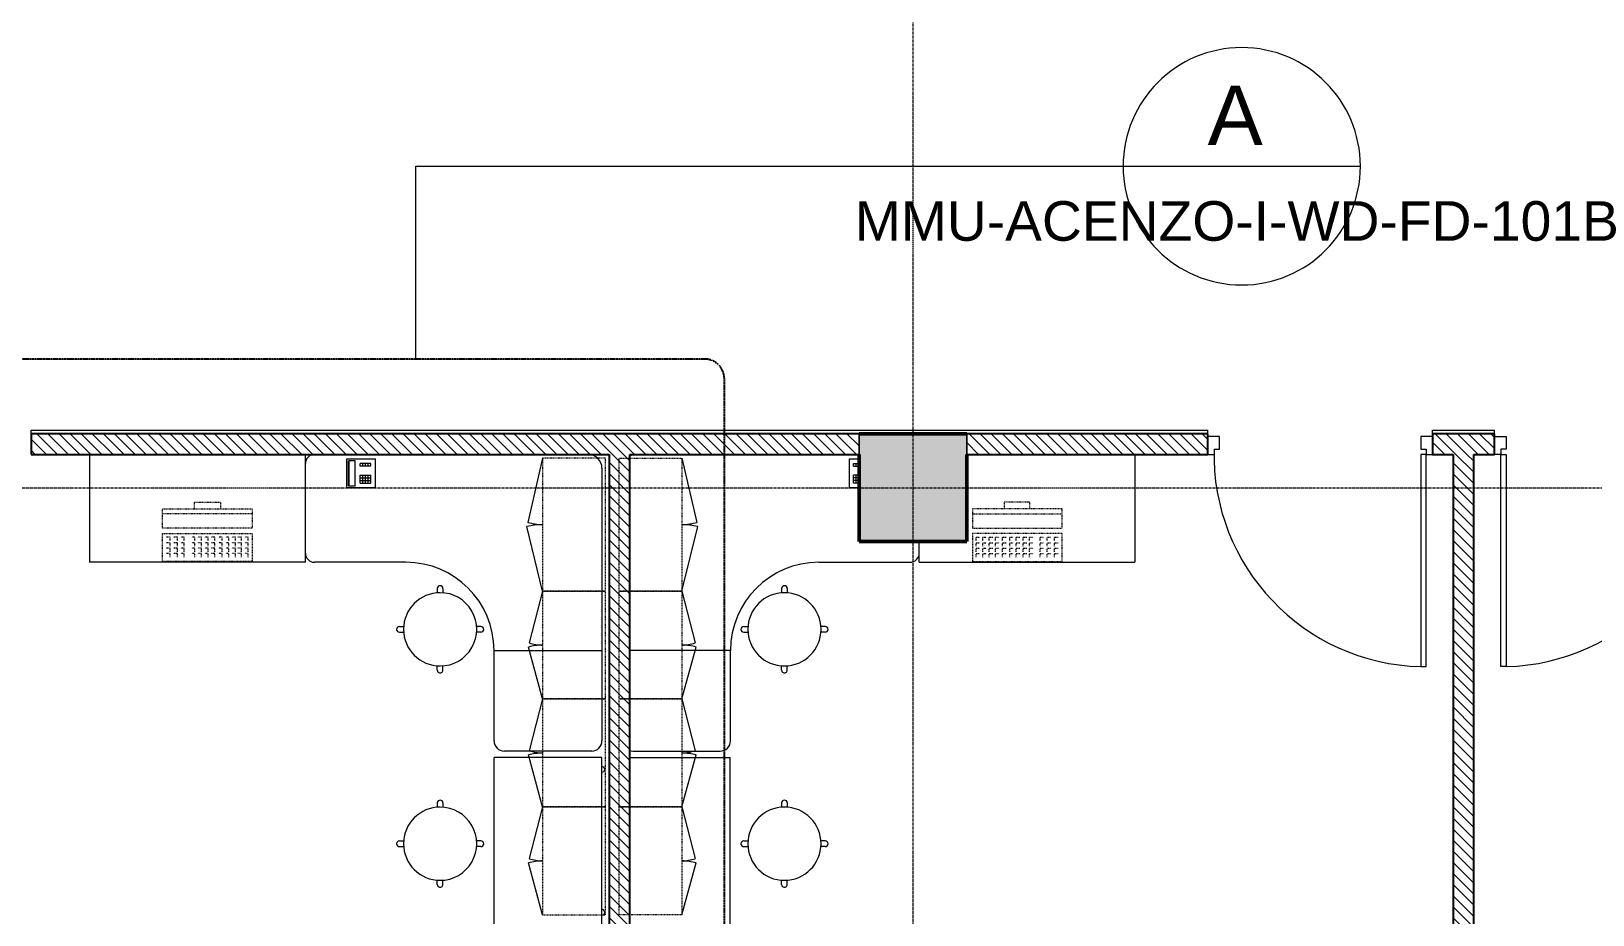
# Model space of a CAD drawing. Header units: millimetres. Extents: x -25222 to 91371, y -63339 to 20835.
# Drawn here: x 64830 to 73517, y -51764 to -46850 of the extents above; entities that cross this region are included whole.
import ezdxf

# ---------------------------------------------------------------- set-up
doc = ezdxf.new("R2010")
doc.units = ezdxf.units.MM
for name, pattern in [('Dash', [6.35, 3.175, -3.175]), ('Dash_2_', [6.35, 3.175, -3.175]), ('Grid Line', [22.225, 12.7, -3.175, 3.175, -3.175]), ('IMPORT-SLDTANVISIBLE0', [12.7, 6.35, -1.27, 1.27, -1.27, 1.27, -1.27]), ('Steelcase Hidden Lines', [3, 2, -1])]:
    doc.linetypes.add(name, pattern=pattern)
for name, color, linetype, lineweight in [('A-ANNO-SYMB', 150, 'Continuous', 9), ('A-DOOR', 31, 'Continuous', 5), ('A-DOOR-FRAM', 31, 'Continuous', 5), ('A-WALL', 113, 'Continuous', 5), ('A-WALL-PATT', 111, 'Continuous', 25), ('E-COMM', 2, 'Continuous', 5), ('I-FURN', 30, 'Continuous', 5), ('Q-CASE', 31, 'Continuous', 5), ('Q-CASE-HDLN', 31, 'Dash_2_', 5), ('Q-SPCQ', 91, 'Continuous', 5), ('S-COLS', 52, 'Continuous', 5), ('S-GRID', 1, 'Continuous', 9)]:
    doc.layers.add(name, color=color, linetype=linetype, lineweight=lineweight)
doc.styles.add('Arial_1', font='arial.ttf', dxfattribs={"height": 220})
doc.styles.add('Arial_2', font='arial.ttf', dxfattribs={"height": 330})
pattern_1 = [(315, (14219.89, -54691.457), (30.869454, 30.869454), [])]

# ---------------------------------------------------------------- blocks, each defined once
blk = doc.blocks.new('Steelcase Details - Worksurface - Airtouch - Universal System - Rectangular - 1200_600-V37-4_ FOURTH FLOOR - GA PLAN')
at = {"layer": 'I-FURN', "color": 53, "lineweight": 9}
for p, q in [((25.4, 647.2), (1225.4, 647.2)), ((25.4, 647.2), (25.4, 48.2)), ((1225.4, 48.2), (1225.4, 647.2)), ((25.4, 48.2), (1225.4, 48.2))]:
    blk.add_line(p, q, dxfattribs=at)
at = {"layer": 'I-FURN', "color": 53, "linetype": 'Steelcase Hidden Lines', "lineweight": 9}
for centre, radius, end in [((364.5, 48.2), 15.3, 360), ((1159.5, 48.2), 15.2, 0)]:
    blk.add_arc(centre, radius, 180, end, dxfattribs=at)
blk = doc.blocks.new('Lab_Stool_981 - Lab_Stool_981-395555-4_ FOURTH FLOOR - GA PLAN')
at = {"layer": 'I-FURN', "color": 53, "lineweight": 9}
for p, q in [((-15.9, 226.5), (-15.9, 203)), ((15.9, 226.5), (15.9, 203)), ((-226.5, 15.9), (-203, 15.9)), ((226.5, 15.9), (203, 15.9)), ((-226.5, -15.9), (-203, -15.9)), ((226.5, -15.9), (203, -15.9)), ((-15.9, -226.5), (-15.9, -203)), ((15.9, -226.5), (15.9, -203))]:
    blk.add_line(p, q, dxfattribs=at)
for centre, radius, start, end in [((0, 0), 203.6, 360, 180), ((0, 226.5), 15.9, 0, 180), ((-226.5, 0), 15.9, 90, 270), ((0, 0), 203.6, 180, 360), ((226.5, 0), 15.9, 270, 90), ((0, -226.5), 15.9, 180, 360)]:
    blk.add_arc(centre, radius, start, end, dxfattribs=at)
blk = doc.blocks.new('CUPBOARD_wall_mount_double_door_adj_shelves - FIJO-146 _waterproof_-3335085-4_ FOURTH FLOOR - GA PLAN')
at = {"layer": 'Q-CASE', "color": 53, "lineweight": 9}
for p, q in [((-325.3, 350), (33.1, 438.4)), ((414.7, 350), (56.6, 433.1))]:
    blk.add_line(p, q, dxfattribs=at)
for centre, radius, start, end in [((-326.6, 350), 370.4, 360, 13.80693), ((415.7, 335.4), 372.2, 164.79059, 177.75422)]:
    blk.add_arc(centre, radius, start, end, dxfattribs=at)
at = {"layer": 'Q-CASE-HDLN', "color": 53, "linetype": 'Dash', "lineweight": 9}
for p, q in [((414.7, 350), (-325.3, 350)), ((-325.3, 350), (-325.3, 0)), ((414.7, 0), (414.7, 350)), ((-325.3, 0), (414.7, 0))]:
    blk.add_line(p, q, dxfattribs=at)
blk = doc.blocks.new('COMPUTER_desktop - ITNE-007-373771-4_ FOURTH FLOOR - GA PLAN')
at = {"layer": 'Q-SPCQ', "color": 53, "linetype": 'Dash', "lineweight": 9}
for p, q in [((-500, 155), (0, 155)), ((-500, 0), (-500, 155)), ((-478, 131), (-478, 111)), ((-478, 111), (-458, 111)), ((-478, 101), (-478, 81)), ((-440.8, 131), (-440.8, 111)), ((-440.8, 111), (-420.8, 111)), ((-440.8, 101), (-440.8, 81)), ((-406.5, 131), (-406.5, 111)), ((-406.5, 111), (-386.5, 111)), ((-406.5, 101), (-406.5, 81)), ((-370.5, 131), (-370.5, 111)), ((-370.5, 111), (-350.5, 111)), ((-370.5, 101), (-370.5, 81)), ((-332.1, 131), (-332.1, 111)), ((-332.1, 111), (-312.1, 111)), ((-332.1, 101), (-332.1, 81)), ((-292.3, 131), (-292.3, 111)), ((-292.3, 111), (-272.3, 111)), ((-292.3, 101), (-292.3, 81)), ((-255.8, 131), (-255.8, 111)), ((-255.8, 111), (-235.8, 111)), ((-255.8, 101), (-255.8, 81)), ((-217.3, 131), (-217.3, 111)), ((-217.3, 111), (-197.3, 111)), ((-217.3, 101), (-217.3, 81)), ((-181.4, 131), (-181.4, 111)), ((-181.4, 111), (-161.4, 111)), ((-181.4, 101), (-181.4, 81)), ((-122.2, 131), (-122.2, 111)), ((-122.2, 111), (-102.2, 111)), ((-122.2, 101), (-122.2, 81)), ((-84.2, 131), (-84.2, 111)), ((-84.2, 111), (-64.2, 111)), ((-84.2, 101), (-84.2, 81)), ((-43.2, 131), (-43.2, 111)), ((-43.2, 111), (-23.2, 111)), ((-43.2, 101), (-43.2, 81)), ((0, 155), (0, 0)), ((0, 0), (-500, 0)), ((-478, 81), (-458, 81)), ((-478, 71), (-478, 51)), ((-478, 51), (-458, 51)), ((-478, 41), (-478, 21)), ((-478, 21), (-458, 21)), ((-440.8, 81), (-420.8, 81)), ((-440.8, 71), (-440.8, 51)), ((-440.8, 51), (-420.8, 51)), ((-440.8, 41), (-440.8, 21)), ((-440.8, 21), (-420.8, 21)), ((-406.5, 81), (-386.5, 81)), ((-406.5, 71), (-406.5, 51)), ((-406.5, 51), (-386.5, 51)), ((-406.5, 41), (-406.5, 21)), ((-406.5, 21), (-386.5, 21)), ((-370.5, 81), (-350.5, 81)), ((-370.5, 71), (-370.5, 51)), ((-370.5, 51), (-350.5, 51)), ((-370.5, 41), (-370.5, 21)), ((-370.5, 21), (-350.5, 21)), ((-332.1, 81), (-312.1, 81)), ((-332.1, 71), (-332.1, 51)), ((-332.1, 51), (-312.1, 51)), ((-332.1, 41), (-332.1, 21)), ((-332.1, 21), (-312.1, 21)), ((-292.3, 81), (-272.3, 81)), ((-292.3, 71), (-292.3, 51)), ((-292.3, 51), (-272.3, 51)), ((-292.3, 41), (-292.3, 21)), ((-292.3, 21), (-272.3, 21)), ((-255.8, 81), (-235.8, 81)), ((-255.8, 71), (-255.8, 51)), ((-255.8, 51), (-235.8, 51)), ((-255.8, 41), (-255.8, 21)), ((-255.8, 21), (-235.8, 21)), ((-217.3, 81), (-197.3, 81)), ((-217.3, 71), (-217.3, 51)), ((-217.3, 51), (-197.3, 51)), ((-217.3, 41), (-217.3, 21)), ((-217.3, 21), (-197.3, 21)), ((-181.4, 81), (-161.4, 81)), ((-181.4, 71), (-181.4, 51)), ((-181.4, 51), (-161.4, 51)), ((-181.4, 41), (-181.4, 21)), ((-181.4, 21), (-161.4, 21)), ((-122.2, 81), (-102.2, 81)), ((-122.2, 71), (-122.2, 51)), ((-122.2, 51), (-102.2, 51)), ((-122.2, 41), (-122.2, 21)), ((-122.2, 21), (-102.2, 21)), ((-84.2, 81), (-64.2, 81)), ((-84.2, 71), (-84.2, 51)), ((-84.2, 51), (-64.2, 51)), ((-84.2, 41), (-84.2, 21)), ((-84.2, 21), (-64.2, 21)), ((-43.2, 81), (-23.2, 81)), ((-43.2, 71), (-43.2, 51)), ((-43.2, 51), (-23.2, 51)), ((-43.2, 41), (-43.2, 21)), ((-43.2, 21), (-23.2, 21)), ((0, 0), (-500, 0)), ((-500, -138), (-500, -29)), ((-500, -29), (0, -29)), ((0, -29), (0, -138)), ((-500, -109), (0, -109)), ((0, -138), (-500, -138)), ((-323.1, -175), (-323.1, -138)), ((-179.5, -138), (-179.5, -175)), ((-179.5, -175), (-323.1, -175))]:
    blk.add_line(p, q, dxfattribs=at)
blk = doc.blocks.new('TELEPHONE_handset2 - ITNE-049-356145-4_ FOURTH FLOOR - GA PLAN')
at = {"layer": 'E-COMM', "color": 53, "lineweight": 9}
for p, q in [((-80, -80), (-80, 80)), ((-80, 80), (80, 80)), ((-70, 70), (70, 70)), ((-70, 70), (-70, 68.1)), ((70, 68.1), (-70, 68.1)), ((-70, 68.1), (-70, 33.2)), ((-70, 33.2), (70, 33.2)), ((-55, 4.7), (-10, 4.7)), ((-55, 4.7), (-55, -55.1)), ((-40, 4.7), (-40, -55.1)), ((-25, 4.7), (-25, -55.1)), ((-10, 4.7), (-10, -55.1)), ((40, 4.7), (55, 4.7)), ((40, -55.1), (40, 4.7)), ((55, -55.1), (55, 4.7)), ((70, 70), (70, 68.1)), ((70, 33.2), (70, 68.1)), ((80, 80), (80, -80)), ((-80, -80), (80, -80)), ((-55, -10.2), (-10, -10.2)), ((-55, -25.2), (-10, -25.2)), ((-55, -40.1), (-10, -40.1)), ((-55, -55.1), (-10, -55.1)), ((40, -10.2), (55, -10.2)), ((40, -25.2), (55, -25.2)), ((40, -40.1), (55, -40.1)), ((40, -55.1), (55, -55.1))]:
    blk.add_line(p, q, dxfattribs=at)
blk = doc.blocks.new('Steelcase Details - Worksurface - Airtouch - Universal System - Rectangular - 1200_600-V45-4_ FOURTH FLOOR - GA PLAN')
at = {"layer": 'I-FURN', "color": 53, "lineweight": 9}
for p, q in [((25.4, -647.2), (25.4, -88.3)), ((1225.4, -88.3), (1225.4, -647.2)), ((25.4, -647.2), (1225.4, -647.2))]:
    blk.add_line(p, q, dxfattribs=at)
blk = doc.blocks.new('Lab_Stool_981 - Lab_Stool_981-398102-4_ FOURTH FLOOR - GA PLAN')
at = {"layer": 'I-FURN', "color": 53, "lineweight": 9}
for p, q in [((-15.9, 226.5), (-15.9, 203)), ((15.9, 226.5), (15.9, 203)), ((-226.5, 15.9), (-203, 15.9)), ((226.5, 15.9), (203, 15.9)), ((-226.5, -15.9), (-203, -15.9)), ((226.5, -15.9), (203, -15.9)), ((-15.9, -226.5), (-15.9, -203)), ((15.9, -226.5), (15.9, -203))]:
    blk.add_line(p, q, dxfattribs=at)
for centre, radius, start, end in [((0, 0), 203.6, 0, 180), ((0, 226.5), 15.9, 0, 180), ((-226.5, 0), 15.9, 90, 270), ((226.5, 0), 15.9, 270, 90), ((0, 0), 203.6, 180, 0), ((0, -226.5), 15.9, 180, 360)]:
    blk.add_arc(centre, radius, start, end, dxfattribs=at)
blk = doc.blocks.new('CUPBOARD_wall_mount_double_door_adj_shelves - FIJO-146 _waterproof_-3335109-4_ FOURTH FLOOR - GA PLAN')
at = {"layer": 'Q-CASE', "color": 53, "lineweight": 9}
for p, q in [((-325.3, -350), (33.1, -438.4)), ((414.7, -350), (56.6, -433.1))]:
    blk.add_line(p, q, dxfattribs=at)
for centre, radius, start, end in [((-326.6, -350), 370.4, 346.19307, 0), ((415.7, -335.4), 372.2, 182.24578, 195.20941)]:
    blk.add_arc(centre, radius, start, end, dxfattribs=at)
at = {"layer": 'Q-CASE-HDLN', "color": 53, "linetype": 'Dash', "lineweight": 9}
for p, q in [((-325.3, -350), (-325.3, 0)), ((-325.3, 0), (414.7, 0)), ((414.7, 0), (414.7, -350)), ((414.7, -350), (-325.3, -350))]:
    blk.add_line(p, q, dxfattribs=at)
blk = doc.blocks.new('COMPUTER_desktop - ITNE-007-356155-4_ FOURTH FLOOR - GA PLAN')
at = {"layer": 'Q-SPCQ', "color": 53, "linetype": 'Dash', "lineweight": 9}
for p, q in [((-323.1, 175), (-323.1, 138)), ((-179.5, 175), (-323.1, 175)), ((-179.5, 138), (-179.5, 175)), ((-500, 138), (-500, 29)), ((0, 138), (-500, 138)), ((-500, 109), (0, 109)), ((0, 29), (0, 138)), ((-500, 29), (0, 29)), ((0, 0), (-500, 0)), ((-500, 0), (-500, -155)), ((0, 0), (-500, 0)), ((0, -155), (0, 0)), ((-478, -41), (-478, -21)), ((-478, -21), (-458, -21)), ((-478, -71), (-478, -51)), ((-478, -51), (-458, -51)), ((-478, -101), (-478, -81)), ((-478, -81), (-458, -81)), ((-440.8, -41), (-440.8, -21)), ((-440.8, -21), (-420.8, -21)), ((-440.8, -71), (-440.8, -51)), ((-440.8, -51), (-420.8, -51)), ((-440.8, -101), (-440.8, -81)), ((-440.8, -81), (-420.8, -81)), ((-406.5, -41), (-406.5, -21)), ((-406.5, -21), (-386.5, -21)), ((-406.5, -71), (-406.5, -51)), ((-406.5, -51), (-386.5, -51)), ((-406.5, -101), (-406.5, -81)), ((-406.5, -81), (-386.5, -81)), ((-370.5, -41), (-370.5, -21)), ((-370.5, -21), (-350.5, -21)), ((-370.5, -71), (-370.5, -51)), ((-370.5, -51), (-350.5, -51)), ((-370.5, -101), (-370.5, -81)), ((-370.5, -81), (-350.5, -81)), ((-332.1, -41), (-332.1, -21)), ((-332.1, -21), (-312.1, -21)), ((-332.1, -71), (-332.1, -51)), ((-332.1, -51), (-312.1, -51)), ((-332.1, -101), (-332.1, -81)), ((-332.1, -81), (-312.1, -81)), ((-292.3, -41), (-292.3, -21)), ((-292.3, -21), (-272.3, -21)), ((-292.3, -71), (-292.3, -51)), ((-292.3, -51), (-272.3, -51)), ((-292.3, -101), (-292.3, -81)), ((-292.3, -81), (-272.3, -81)), ((-255.8, -41), (-255.8, -21)), ((-255.8, -21), (-235.8, -21)), ((-255.8, -71), (-255.8, -51)), ((-255.8, -51), (-235.8, -51)), ((-255.8, -101), (-255.8, -81)), ((-255.8, -81), (-235.8, -81)), ((-217.3, -41), (-217.3, -21)), ((-217.3, -21), (-197.3, -21)), ((-217.3, -71), (-217.3, -51)), ((-217.3, -51), (-197.3, -51)), ((-217.3, -101), (-217.3, -81)), ((-217.3, -81), (-197.3, -81)), ((-181.4, -41), (-181.4, -21)), ((-181.4, -21), (-161.4, -21)), ((-181.4, -71), (-181.4, -51)), ((-181.4, -51), (-161.4, -51)), ((-181.4, -101), (-181.4, -81)), ((-181.4, -81), (-161.4, -81)), ((-122.2, -41), (-122.2, -21)), ((-122.2, -21), (-102.2, -21)), ((-122.2, -71), (-122.2, -51)), ((-122.2, -51), (-102.2, -51)), ((-122.2, -101), (-122.2, -81)), ((-122.2, -81), (-102.2, -81)), ((-84.2, -41), (-84.2, -21)), ((-84.2, -21), (-64.2, -21)), ((-84.2, -71), (-84.2, -51)), ((-84.2, -51), (-64.2, -51)), ((-84.2, -101), (-84.2, -81)), ((-84.2, -81), (-64.2, -81)), ((-43.2, -41), (-43.2, -21)), ((-43.2, -21), (-23.2, -21)), ((-43.2, -71), (-43.2, -51)), ((-43.2, -51), (-23.2, -51)), ((-43.2, -101), (-43.2, -81)), ((-43.2, -81), (-23.2, -81)), ((-500, -155), (0, -155)), ((-478, -131), (-478, -111)), ((-478, -111), (-458, -111)), ((-440.8, -131), (-440.8, -111)), ((-440.8, -111), (-420.8, -111)), ((-406.5, -131), (-406.5, -111)), ((-406.5, -111), (-386.5, -111)), ((-370.5, -131), (-370.5, -111)), ((-370.5, -111), (-350.5, -111)), ((-332.1, -131), (-332.1, -111)), ((-332.1, -111), (-312.1, -111)), ((-292.3, -131), (-292.3, -111)), ((-292.3, -111), (-272.3, -111)), ((-255.8, -131), (-255.8, -111)), ((-255.8, -111), (-235.8, -111)), ((-217.3, -131), (-217.3, -111)), ((-217.3, -111), (-197.3, -111)), ((-181.4, -131), (-181.4, -111)), ((-181.4, -111), (-161.4, -111)), ((-122.2, -131), (-122.2, -111)), ((-122.2, -111), (-102.2, -111)), ((-84.2, -131), (-84.2, -111)), ((-84.2, -111), (-64.2, -111)), ((-43.2, -131), (-43.2, -111)), ((-43.2, -111), (-23.2, -111))]:
    blk.add_line(p, q, dxfattribs=at)
blk = doc.blocks.new('TELEPHONE_handset2 - ITNE-049-V46-4_ FOURTH FLOOR - GA PLAN')
at = {"layer": 'E-COMM', "color": 53, "lineweight": 9}
for p, q in [((-80, 24.9), (-80, 80)), ((80, 80), (-80, 80)), ((-55, 55.1), (-10, 55.1)), ((-55, 24.9), (-55, 55.1)), ((-55, 40.1), (-10, 40.1)), ((-55, 25.2), (-10, 25.2)), ((-40, 24.9), (-40, 55.1)), ((-25, 24.9), (-25, 55.1)), ((-10, 24.9), (-10, 55.1)), ((40, 55.1), (55, 55.1)), ((40, 55.1), (40, 24.9)), ((40, 40.1), (55, 40.1)), ((40, 25.2), (55, 25.2)), ((55, 55.1), (55, 24.9)), ((80, 80), (80, 24.9))]:
    blk.add_line(p, q, dxfattribs=at)
blk = doc.blocks.new('Steelcase Details - Worksurface - Airtouch - Universal System - Rectangular - 1200_600-1290546-4_ FOURTH FLOOR - GA PLAN')
at = {"layer": 'I-FURN', "color": 53, "lineweight": 9}
for p, q in [((25.4, 647.2), (1225.4, 647.2)), ((25.4, 647.2), (25.4, 48.2)), ((1225.4, 48.2), (1225.4, 647.2))]:
    blk.add_line(p, q, dxfattribs=at)
blk = doc.blocks.new('Steelcase Details - Worksurface - Series 5 - 90 Degree Equal - 23__ D x 64__ W 2-3334045-4_ FOURTH FLOOR - GA PLAN')
at = {"layer": 'I-FURN', "color": 53, "lineweight": 9}
for p, q in [((461.5, 493.5), (461.5, 2010.2)), ((518.7, 2067.3), (1004.4, 2067.3)), ((1061.5, 2010.2), (1061.5, 1508.5)), ((1061.5, 1508.5), (461.5, 1508.5)), ((1552.7, 1017.3), (2060.7, 1017.3)), ((2111.5, 966.5), (2111.5, 468.1))]:
    blk.add_line(p, q, dxfattribs=at)
for centre, radius, start, end in [((518.7, 2010.2), 57.1, 90, 180), ((1004.4, 2010.2), 57.2, 0, 90), ((1552.7, 1508.5), 491.2, 180, 270), ((2060.7, 966.5), 50.8, 0, 90), ((537.7, 493.5), 76.2, 180, 270), ((2060.7, 468.1), 50.8, 270, 0)]:
    blk.add_arc(centre, radius, start, end, dxfattribs=at)
blk = doc.blocks.new('Steelcase Details - Worksurface - Airtouch - Universal System - Rectangular - 1200_600-V99-4_ FOURTH FLOOR - GA PLAN')
at = {"layer": 'I-FURN', "color": 53, "lineweight": 9}
for p, q in [((1225.4, -48.2), (1225.4, -647.2)), ((25.4, -647.2), (25.4, -533.2)), ((25.4, -647.2), (1225.4, -647.2))]:
    blk.add_line(p, q, dxfattribs=at)
blk = doc.blocks.new('Steelcase Details - Worksurface - Series 5 - 90 Degree Equal - 23__ D x 64__ W 2-3334131-4_ FOURTH FLOOR - GA PLAN')
at = {"layer": 'I-FURN', "color": 53, "lineweight": 9}
for p, q in [((2111.5, -966.5), (2111.5, -902.3)), ((1552.7, -1017.3), (2060.7, -1017.3)), ((1061.5, -1508.5), (501.6, -1508.5)), ((1061.5, -2010.2), (1061.5, -1508.5)), ((518.7, -2067.3), (1004.4, -2067.3))]:
    blk.add_line(p, q, dxfattribs=at)
for centre, radius, start, end in [((537.7, -493.5), 76.2, 90, 118.86145), ((1552.7, -1508.5), 491.2, 90, 180), ((2060.7, -966.5), 50.8, 270, 360), ((518.7, -2010.2), 57.1, 252.04736, 270), ((1004.4, -2010.2), 57.2, 270, 0)]:
    blk.add_arc(centre, radius, start, end, dxfattribs=at)
blk = doc.blocks.new('CUPBOARD_wall_mount_double_door_adj_shelves - FIJO-146 _waterproof_-3240689-4_ FOURTH FLOOR - GA PLAN')
at = {"layer": 'Q-CASE', "color": 53, "lineweight": 9}
for p, q in [((-255.3, 350), (33.1, 429.5)), ((344.7, 350), (56.6, 424.1))]:
    blk.add_line(p, q, dxfattribs=at)
for centre, radius, start, end in [((-256.6, 350), 300.4, 360, 15.33997), ((345.7, 336.2), 302.2, 163.09196, 177.38966)]:
    blk.add_arc(centre, radius, start, end, dxfattribs=at)
at = {"layer": 'Q-CASE-HDLN', "color": 53, "linetype": 'Dash', "lineweight": 9}
for p, q in [((344.7, 350), (-255.3, 350)), ((-255.3, 350), (-255.3, 0)), ((344.7, 0), (344.7, 350)), ((-255.3, 0), (344.7, 0))]:
    blk.add_line(p, q, dxfattribs=at)
blk = doc.blocks.new('CUPBOARD_wall_mount_double_door_adj_shelves - FIJO-146 _waterproof_-3240690-4_ FOURTH FLOOR - GA PLAN')
at = {"layer": 'Q-CASE', "color": 53, "lineweight": 9}
for p, q in [((-255.3, -350), (33.1, -429.5)), ((344.7, -350), (56.6, -424.1))]:
    blk.add_line(p, q, dxfattribs=at)
for centre, radius, start, end in [((-256.6, -350), 300.4, 344.66003, 0), ((345.7, -336.2), 302.2, 182.61034, 196.90804)]:
    blk.add_arc(centre, radius, start, end, dxfattribs=at)
at = {"layer": 'Q-CASE-HDLN', "color": 53, "linetype": 'Dash', "lineweight": 9}
for p, q in [((-255.3, -350), (-255.3, 0)), ((-255.3, 0), (344.7, 0)), ((344.7, 0), (344.7, -350)), ((344.7, -350), (-255.3, -350))]:
    blk.add_line(p, q, dxfattribs=at)
blk = doc.blocks.new('MM-HOSPITAL A_B BLOCK 2022_05_19_Interiors_rvt-1-4_ FOURTH FLOOR - GA PLAN')
at = {"layer": 'A-WALL', "color": 10, "lineweight": 9}
for p, q in [((64830.1, -49068.7), (71375.1, -49068.7)), ((64830.1, -49088.7), (64830.1, -49068.7)), ((71375.1, -49088.7), (71375.1, -49068.7)), ((72625.1, -49068.7), (72970.1, -49068.7)), ((72625.1, -49088.7), (72625.1, -49068.7)), ((72970.1, -49088.7), (72970.1, -49068.7))]:
    blk.add_line(p, q, dxfattribs=at)
at = {"color": 53, "lineweight": 9}
for name, p, rotation in [('Steelcase Details - Worksurface - Airtouch - Universal System - Rectangular - 1200_600-1290546-4_ FOURTH FLOOR - GA PLAN', (66380.5, -49155.5), 180), ('Steelcase Details - Worksurface - Series 5 - 90 Degree Equal - 23__ D x 64__ W 2-3334045-4_ FOURTH FLOOR - GA PLAN', (68466.6, -48786.4), 180), ('TELEPHONE_handset2 - ITNE-049-356145-4_ FOURTH FLOOR - GA PLAN', (66665.1, -49308.7), 90.0000000000006), ('CUPBOARD_wall_mount_double_door_adj_shelves - FIJO-146 _waterproof_-3335085-4_ FOURTH FLOOR - GA PLAN', (68025.1, -49638.4), 90.00000000000067), ('CUPBOARD_wall_mount_double_door_adj_shelves - FIJO-146 _waterproof_-3335109-4_ FOURTH FLOOR - GA PLAN', (68100, -49638.4), 89.99999999999912), ('TELEPHONE_handset2 - ITNE-049-V46-4_ FOURTH FLOOR - GA PLAN', (69460, -49308.7), 89.9999999999992), ('COMPUTER_desktop - ITNE-007-373771-4_ FOURTH FLOOR - GA PLAN', (65559.5, -49643.7), 180), ('Lab_Stool_981 - Lab_Stool_981-395555-4_ FOURTH FLOOR - GA PLAN', (67104.9, -50176.5), 269.9999999999996), ('Lab_Stool_981 - Lab_Stool_981-398102-4_ FOURTH FLOOR - GA PLAN', (69020.3, -50176.5), 270.0000000000002), ('CUPBOARD_wall_mount_double_door_adj_shelves - FIJO-146 _waterproof_-3240689-4_ FOURTH FLOOR - GA PLAN', (68025.1, -50308.4), 90.00000000000067), ('CUPBOARD_wall_mount_double_door_adj_shelves - FIJO-146 _waterproof_-3240690-4_ FOURTH FLOOR - GA PLAN', (68100, -50308.4), 89.99999999999912), ('CUPBOARD_wall_mount_double_door_adj_shelves - FIJO-146 _waterproof_-3240689-4_ FOURTH FLOOR - GA PLAN', (68025.1, -50908.4), 90.00000000000067), ('CUPBOARD_wall_mount_double_door_adj_shelves - FIJO-146 _waterproof_-3240690-4_ FOURTH FLOOR - GA PLAN', (68100, -50908.4), 89.99999999999912), ('Steelcase Details - Worksurface - Airtouch - Universal System - Rectangular - 1200_600-V37-4_ FOURTH FLOOR - GA PLAN', (68053.3, -52114.8), 89.99999999999962), ('Steelcase Details - Worksurface - Airtouch - Universal System - Rectangular - 1200_600-V45-4_ FOURTH FLOOR - GA PLAN', (68071.8, -52114.8), 90.00000000000017), ('Lab_Stool_981 - Lab_Stool_981-395555-4_ FOURTH FLOOR - GA PLAN', (67104.9, -51368.7), 269.9999999999996), ('CUPBOARD_wall_mount_double_door_adj_shelves - FIJO-146 _waterproof_-3240689-4_ FOURTH FLOOR - GA PLAN', (68025.1, -51508.4), 90.00000000000067), ('CUPBOARD_wall_mount_double_door_adj_shelves - FIJO-146 _waterproof_-3240690-4_ FOURTH FLOOR - GA PLAN', (68100, -51508.4), 89.99999999999912), ('Lab_Stool_981 - Lab_Stool_981-398102-4_ FOURTH FLOOR - GA PLAN', (69020.3, -51368.7), 270.0000000000002)]:
    blk.add_blockref(name, p, dxfattribs=dict(at, rotation=rotation))
for name, p in [('Steelcase Details - Worksurface - Series 5 - 90 Degree Equal - 23__ D x 64__ W 2-3334131-4_ FOURTH FLOOR - GA PLAN', (67658.6, -48786.4)), ('Steelcase Details - Worksurface - Airtouch - Universal System - Rectangular - 1200_600-V99-4_ FOURTH FLOOR - GA PLAN', (69744.7, -49155.5)), ('COMPUTER_desktop - ITNE-007-356155-4_ FOURTH FLOOR - GA PLAN', (70565.6, -49643.7))]:
    blk.add_blockref(name, p, dxfattribs=at)
blk = doc.blocks.new('DC_SglFl-W-Int - D 1_25-12383854-4_ FOURTH FLOOR - GA PLAN')
at = {"layer": 'A-DOOR'}
for p, q in [((560, 57.5), (560, 1237.5)), ((560, 1237.5), (590, 1237.5)), ((590, 1237.5), (590, 57.5)), ((590, 57.5), (560, 57.5))]:
    blk.add_line(p, q, dxfattribs=at)
blk.add_arc((590, 57.5), 1180.4, 91.45636, 181.45636, dxfattribs=at)
at = {"layer": 'A-DOOR-FRAM'}
for p, q in [((-625, -42.5), (-625, 57.5)), ((-625, 57.5), (-590, 57.5)), ((-590, 27.5), (-590, 57.5)), ((-590, 27.5), (-560, 27.5)), ((-560, 27.5), (-560, -42.5)), ((560, 27.5), (590, 27.5)), ((560, -42.5), (560, 27.5)), ((590, 57.5), (625, 57.5)), ((590, 27.5), (590, 57.5)), ((625, 57.5), (625, -42.5)), ((-560, -42.5), (-625, -42.5)), ((625, -42.5), (560, -42.5))]:
    blk.add_line(p, q, dxfattribs=at)
blk = doc.blocks.new('DC_SglFl-W-Int - D 1_25-12383855-4_ FOURTH FLOOR - GA PLAN')
at = {"layer": 'A-DOOR'}
for p, q in [((560, -57.5), (560, -1237.5)), ((590, -57.5), (560, -57.5)), ((590, -1237.5), (590, -57.5)), ((560, -1237.5), (590, -1237.5))]:
    blk.add_line(p, q, dxfattribs=at)
blk.add_arc((590, -57.5), 1180.4, 178.54364, 268.54364, dxfattribs=at)
at = {"layer": 'A-DOOR-FRAM'}
for p, q in [((-625, 42.5), (-625, -57.5)), ((-560, 42.5), (-625, 42.5)), ((-560, -27.5), (-560, 42.5)), ((560, 42.5), (560, -27.5)), ((625, 42.5), (560, 42.5)), ((625, -57.5), (625, 42.5)), ((-625, -57.5), (-590, -57.5)), ((-590, -27.5), (-560, -27.5)), ((-590, -27.5), (-590, -57.5)), ((560, -27.5), (590, -27.5)), ((590, -27.5), (590, -57.5)), ((590, -57.5), (625, -57.5))]:
    blk.add_line(p, q, dxfattribs=at)
blk = doc.blocks.new('Floor Plan - Metric Callout-1141-4_ FOURTH FLOOR - GA PLAN')
at = {"layer": 'A-ANNO-SYMB'}
blk.add_line((-6, 0), (6, 0), dxfattribs=at)
for start, end in [(360, 180), (180, 360)]:
    blk.add_arc((0, 0), 6, start, end, dxfattribs=at)

msp = doc.modelspace()

# ---------------------------------------------------------------- hatches: boundary and pattern name
at = {"layer": 'A-WALL-PATT', "lineweight": 5}
h = msp.add_hatch(dxfattribs=at)
h.set_pattern_fill('FP_1', color=9, style=0, pattern_type=2)
h.set_pattern_definition(pattern_1)
h.paths.add_polyline_path([(74565.1, -49203.7), (77435.1, -49203.7), (77435.1, -49088.7), (74220.1, -49088.7), (74220.1, -49203.7)], flags=0)
h.paths.add_polyline_path([(62962.1, -49203.7), (63580.1, -49203.7), (63580.1, -49088.7), (62035.1, -49088.7), (62035.1, -49203.7), (62563.4, -49203.7)], flags=0)
h.paths.add_polyline_path([(72625.1, -49203.7), (72970.1, -49203.7), (72970.1, -49088.7), (72625.1, -49088.7)], flags=0)
h.paths.add_polyline_path([(64830.1, -49203.7), (69435.1, -49203.7), (69435.1, -49088.7), (64830.1, -49088.7)], flags=0)
h.paths.add_polyline_path([(71375.1, -49203.7), (71375.1, -49088.7), (70035.1, -49088.7), (70035.1, -49203.7), (70970.1, -49203.7)], flags=0)
h.paths.add_polyline_path([(57290.1, -49203.7), (57290.1, -49088.7), (54105.1, -49088.7), (54105.1, -49203.7), (57269.8, -49203.7)], flags=0)
h.paths.add_polyline_path([(58770.1, -49203.7), (58885.1, -49203.7), (58885.1, -49088.7), (58540.1, -49088.7), (58540.1, -49203.7), (58655.1, -49203.7)], flags=0)
h.paths.add_polyline_path([(51943.8, -49203.7), (52025.1, -49203.7), (52025.1, -49088.7), (49300.1, -49088.7), (49300.1, -49203.7), (50874.9, -49203.7)], flags=0)
h.paths.add_polyline_path([(53505.1, -49203.7), (53505.1, -49088.7), (53275.1, -49088.7), (53275.1, -49203.7)], flags=0)
h.paths.add_polyline_path([(60135.1, -49203.7), (61435.1, -49203.7), (61435.1, -49088.7), (60135.1, -49088.7)], flags=0)
h = msp.add_hatch(dxfattribs=at)
h.set_pattern_fill('FP_1', color=9, style=0, pattern_type=2)
h.set_pattern_definition(pattern_1)
h.paths.add_polyline_path([(68160.1, -57388.7), (68160.1, -49203.7), (68045.1, -49203.7), (68045.1, -57388.7)], flags=0)
h = msp.add_hatch(dxfattribs=at)
h.set_pattern_fill('FP_1', color=9, style=0, pattern_type=2)
h.set_pattern_definition(pattern_1)
h.paths.add_polyline_path([(72855.1, -57388.7), (72855.1, -49203.7), (72740.1, -49203.7), (72740.1, -57388.7)], flags=0)
at = {"layer": 'S-COLS'}
msp.add_hatch(color=8, dxfattribs=at).paths.add_polyline_path([(70035.1, -49688.7), (70035.1, -49088.7), (69435.1, -49088.7), (69435.1, -49688.7), (69770.1, -49688.7)], flags=0)

# ---------------------------------------------------------------- linework, layer by layer
at = {"layer": 'A-ANNO-SYMB'}
for p, q in [((66969.7, -47601.5), (70904.3, -47601.5)), ((66969.7, -48673.4), (66969.7, -47601.5))]:
    msp.add_line(p, q, dxfattribs=at)
at = {"layer": 'A-ANNO-SYMB', "linetype": 'IMPORT-SLDTANVISIBLE0', "lineweight": 25}
for p, q in [((68576, -48673.4), (62935.4, -48673.4)), ((68686, -57787.4), (68686, -48783.4))]:
    msp.add_line(p, q, dxfattribs=at)
msp.add_arc((68576, -48783.4), 110, 0, 90, dxfattribs=at)
at = {"layer": 'A-WALL', "lineweight": 25}
for p, q in [((69435.1, -49088.7), (64830.1, -49088.7)), ((64830.1, -49088.7), (64830.1, -49203.7)), ((71375.1, -49088.7), (70035.1, -49088.7)), ((71375.1, -49203.7), (71375.1, -49088.7)), ((72970.1, -49088.7), (72625.1, -49088.7)), ((72625.1, -49088.7), (72625.1, -49203.7)), ((72970.1, -49203.7), (72970.1, -49088.7)), ((64830.1, -49203.7), (68045.1, -49203.7)), ((68045.1, -49203.7), (68045.1, -57388.7)), ((68160.1, -49203.7), (69435.1, -49203.7)), ((68160.1, -57388.7), (68160.1, -49203.7)), ((70035.1, -49203.7), (71375.1, -49203.7)), ((72625.1, -49203.7), (72740.1, -49203.7)), ((72740.1, -49203.7), (72740.1, -57388.7)), ((72855.1, -49203.7), (72970.1, -49203.7)), ((72855.1, -57388.7), (72855.1, -49203.7))]:
    msp.add_line(p, q, dxfattribs=at)
at = {"layer": 'A-WALL'}
for p, q in [((69435.1, -49203.7), (69435.1, -49088.7)), ((70035.1, -49088.7), (70035.1, -49203.7))]:
    msp.add_line(p, q, dxfattribs=at)
at = {"layer": 'S-COLS', "color": 250, "lineweight": 50}
for p, q in [((70035.1, -49088.7), (69435.1, -49088.7)), ((69435.1, -49203.7), (69435.1, -49688.7)), ((70035.1, -49688.7), (70035.1, -49203.7)), ((69435.1, -49688.7), (70035.1, -49688.7))]:
    msp.add_line(p, q, dxfattribs=at)
at = {"layer": 'S-COLS'}
for p, q in [((69435.1, -49088.7), (69435.1, -49203.7)), ((70035.1, -49203.7), (70035.1, -49088.7))]:
    msp.add_line(p, q, dxfattribs=at)
at = {"layer": 'S-GRID', "linetype": 'Grid Line'}
for p, q in [((69735.1, 20089.7), (69735.1, -62440.6)), ((-24562.2, -49388.7), (90711.2, -49388.7))]:
    msp.add_line(p, q, dxfattribs=at)

# ---------------------------------------------------------------- block references
at = {"lineweight": 5}
msp.add_blockref('MM-HOSPITAL A_B BLOCK 2022_05_19_Interiors_rvt-1-4_ FOURTH FLOOR - GA PLAN', (0, 0), dxfattribs=at)
at = {"layer": 'A-ANNO-SYMB', "xscale": 110, "yscale": 110, "zscale": 110}
msp.add_blockref('Floor Plan - Metric Callout-1141-4_ FOURTH FLOOR - GA PLAN', (71564.3, -47601.5), dxfattribs=at)
at = {"layer": 'A-DOOR'}
msp.add_blockref('DC_SglFl-W-Int - D 1_25-12383855-4_ FOURTH FLOOR - GA PLAN', (72000.1, -49146.2), dxfattribs=at)
at = {"layer": 'A-DOOR', "rotation": 180}
msp.add_blockref('DC_SglFl-W-Int - D 1_25-12383854-4_ FOURTH FLOOR - GA PLAN', (73595.1, -49146.2), dxfattribs=at)

# ---------------------------------------------------------------- texts
at = {"layer": 'A-ANNO-SYMB', "attachment_point": 1}
for s, insert, char_height, width, style in [('A', (71374.1, -47153.2), 330, 379.198, 'Arial_2'), ('MMU-ACENZO-I-WD-FD-101B', (69411.7, -47795.5), 220, 5229.408, 'Arial_1')]:
    msp.add_mtext(s, dxfattribs=dict(at, insert=insert, char_height=char_height, width=width, style=style))

doc.saveas('drawing.dxf')
